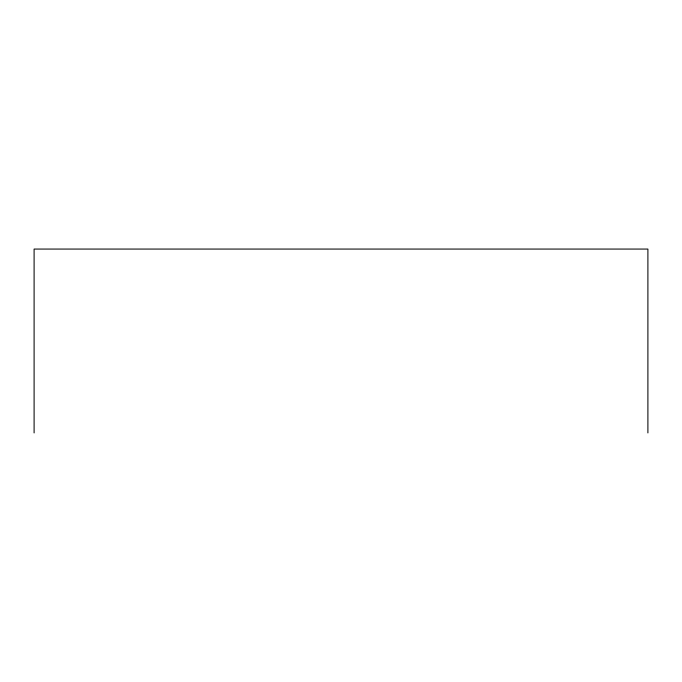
<?xml version="1.0" encoding="UTF-8"?>
<svg xmlns="http://www.w3.org/2000/svg" width="682" height="682" viewBox="0 0 682 682"><rect width="100%" height="100%" fill="white"/><g stroke="black" fill="none" stroke-linecap="round" stroke-linejoin="round"><path stroke-width="1.02" d="M647.9 432.934L647.9 249.066L34.1 249.066L34.1 432.934"/></g></svg>
